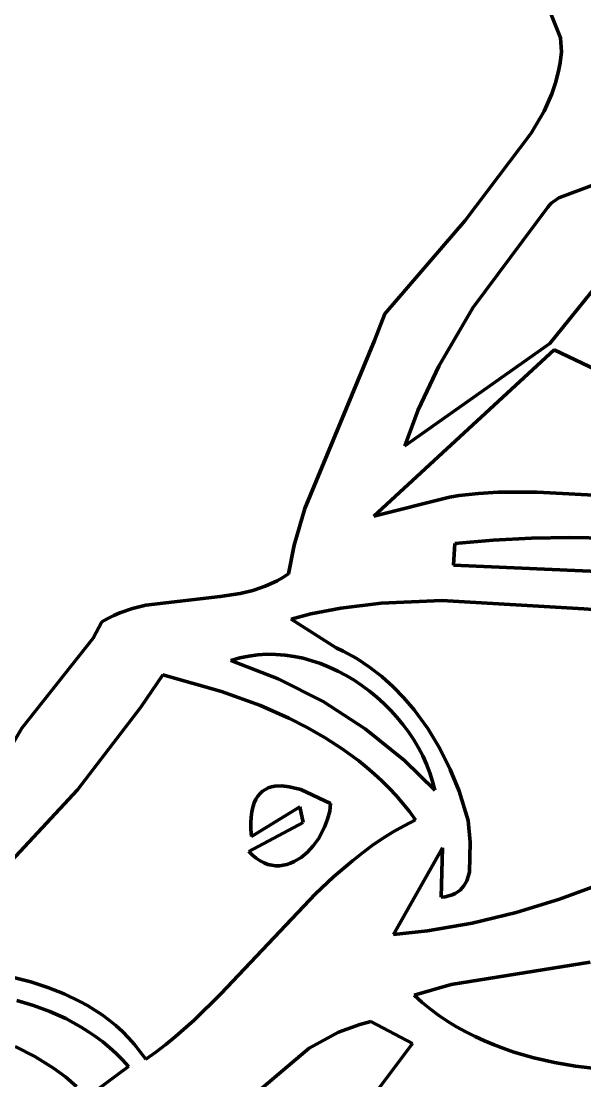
# Model space of a CAD drawing. Header units: millimetres. Extents: x 0 to 14.2, y 0 to 19.5.
# Drawn here: x 10.733 to 11.25, y 12.053 to 13.025 of the extents above; entities that cross this region are included whole.
import ezdxf

# ---------------------------------------------------------------- set-up
doc = ezdxf.new("R2010")
doc.units = ezdxf.units.MM
doc.layers.add('color#010101ff', color=7, linetype='CONTINUOUS', lineweight=100)
doc.layers.add('color#fdfdfdff', color=7, linetype='CONTINUOUS', lineweight=100)

msp = doc.modelspace()

# ---------------------------------------------------------------- linework, layer by layer
at = {"layer": 'color#010101ff'}
for p, q in [((11.22729, 13.00993), (11.20306, 13.07092)), ((11.2282, 12.99698), (11.22729, 13.00993)), ((11.22695, 12.98693), (11.2282, 12.99698)), ((11.21747, 12.72952), (11.43126, 12.99483)), ((11.22324, 12.96949), (11.22598, 12.98099)), ((11.22598, 12.98099), (11.22695, 12.98693)), ((11.21952, 12.95842), (11.22324, 12.96949)), ((11.21236, 12.94256), (11.21952, 12.95842)), ((11.20045, 12.92251), (11.21236, 12.94256)), ((11.14009, 12.84246), (11.20045, 12.92251)), ((11.25859, 12.87536), (11.2258, 12.86329)), ((11.2258, 12.86329), (11.21851, 12.85801)), ((11.21563, 12.85443), (11.14696, 12.76218)), ((11.21851, 12.85801), (11.21563, 12.85443)), ((11.06643, 12.75675), (11.14009, 12.84246)), ((11.05689, 12.73215), (11.06643, 12.75675)), ((11.14696, 12.76218), (11.11575, 12.70869)), ((10.99301, 12.5781), (11.05689, 12.73215)), ((11.08464, 12.63556), (11.21747, 12.72952)), ((11.22154, 12.72359), (11.05642, 12.57119)), ((11.25998, 12.70537), (11.22154, 12.72359)), ((11.11575, 12.70869), (11.09704, 12.66869)), ((11.09704, 12.66869), (11.08464, 12.63556)), ((11.12549, 12.58863), (11.13439, 12.59001)), ((11.13439, 12.59001), (11.15224, 12.59199)), ((11.15224, 12.59199), (11.17015, 12.59306)), ((11.17015, 12.59306), (11.20607, 12.59304)), ((11.20607, 12.59304), (11.3408, 12.58604)), ((11.05642, 12.57119), (11.12549, 12.58863)), ((10.98336, 12.54434), (10.99301, 12.5781)), ((11.20092, 12.55085), (11.16579, 12.54906)), ((11.23604, 12.55146), (11.20092, 12.55085)), ((11.27113, 12.55092), (11.23604, 12.55146)), ((10.97802, 12.51834), (10.98336, 12.54434)), ((11.13067, 12.54606), (11.12928, 12.52609)), ((11.16579, 12.54906), (11.13067, 12.54606)), ((11.12928, 12.52609), (11.29204, 12.51892)), ((10.96231, 12.50918), (10.96769, 12.51186)), ((10.96769, 12.51186), (10.97293, 12.51491)), ((10.97293, 12.51491), (10.97802, 12.51834)), ((10.93368, 12.50017), (10.94544, 12.503)), ((10.94544, 12.503), (10.9568, 12.50682)), ((10.9568, 12.50682), (10.96231, 12.50918)), ((10.8472, 12.4894), (10.9155, 12.4973)), ((10.9155, 12.4973), (10.93368, 12.50017)), ((11.1186, 12.49365), (11.06285, 12.4914)), ((11.24886, 12.486), (11.1186, 12.49365)), ((10.81788, 12.48009), (10.82356, 12.48252)), ((10.82356, 12.48252), (10.83522, 12.48647)), ((10.83522, 12.48647), (10.8472, 12.4894)), ((11.02599, 12.4868), (10.99856, 12.48138)), ((11.06285, 12.4914), (11.02599, 12.4868)), ((11.25711, 12.48561), (11.24886, 12.486)), ((10.79908, 12.45909), (10.80688, 12.4742)), ((10.80688, 12.4742), (10.81232, 12.47733)), ((10.81232, 12.47733), (10.81788, 12.48009)), ((10.99856, 12.48138), (10.98042, 12.4767)), ((10.98042, 12.4767), (11.02183, 12.45033)), ((10.73362, 12.3765), (10.79908, 12.45909)), ((10.94994, 12.44385), (10.94164, 12.44276)), ((10.95826, 12.44435), (10.94994, 12.44385)), ((10.96659, 12.44426), (10.95826, 12.44435)), ((10.9749, 12.44361), (10.96659, 12.44426)), ((10.98317, 12.44242), (10.9749, 12.44361)), ((11.02183, 12.45033), (11.02825, 12.44728)), ((11.02825, 12.44728), (11.04064, 12.44042)), ((10.93338, 12.44104), (10.9252, 12.43869)), ((10.9252, 12.43869), (10.96849, 12.42198)), ((10.94164, 12.44276), (10.93338, 12.44104)), ((10.99138, 12.4407), (10.98317, 12.44242)), ((10.99951, 12.43849), (10.99138, 12.4407)), ((11.00754, 12.4358), (10.99951, 12.43849)), ((11.01544, 12.43264), (11.00754, 12.4358)), ((11.04064, 12.44042), (11.0524, 12.43262)), ((10.8629, 12.42558), (10.84272, 12.3959)), ((10.91675, 12.41027), (10.8629, 12.42558)), ((11.0232, 12.42904), (11.01544, 12.43264)), ((11.03079, 12.42502), (11.0232, 12.42904)), ((11.03819, 12.4206), (11.03079, 12.42502)), ((11.0524, 12.43262), (11.06354, 12.42396)), ((11.06354, 12.42396), (11.07404, 12.41451)), ((10.96849, 12.42198), (11.0097, 12.40102)), ((11.04538, 12.4158), (11.03819, 12.4206)), ((11.05234, 12.41063), (11.04538, 12.4158)), ((11.07404, 12.41451), (11.08391, 12.40434)), ((10.95234, 12.39725), (10.91675, 12.41027)), ((11.05904, 12.40512), (11.05234, 12.41063)), ((11.06548, 12.39929), (11.05904, 12.40512)), ((11.08391, 12.40434), (11.09312, 12.39352)), ((10.84272, 12.3959), (10.78466, 12.32003)), ((10.97837, 12.38575), (10.95234, 12.39725)), ((11.0097, 12.40102), (11.04848, 12.37592)), ((11.07162, 12.39316), (11.06548, 12.39929)), ((10.99523, 12.37717), (10.97837, 12.38575)), ((11.07744, 12.38675), (11.07162, 12.39316)), ((11.08293, 12.38008), (11.07744, 12.38675)), ((11.09312, 12.39352), (11.1057, 12.37621)), ((10.72513, 12.36199), (10.73362, 12.3765)), ((11.0116, 12.3678), (10.99523, 12.37717)), ((11.04848, 12.37592), (11.08447, 12.34683)), ((11.08805, 12.37316), (11.08293, 12.38008)), ((11.1057, 12.37621), (11.11679, 12.35785)), ((11.0274, 12.35761), (11.0116, 12.3678)), ((11.0928, 12.36602), (11.08805, 12.37316)), ((11.09714, 12.35868), (11.0928, 12.36602)), ((11.04252, 12.34653), (11.0274, 12.35761)), ((11.10106, 12.35115), (11.09714, 12.35868)), ((11.11679, 12.35785), (11.12635, 12.33865)), ((11.0498, 12.34065), (11.04252, 12.34653)), ((11.08447, 12.34683), (11.11209, 12.31964)), ((11.10454, 12.34347), (11.10106, 12.35115)), ((11.05688, 12.33453), (11.0498, 12.34065)), ((11.10755, 12.33564), (11.10454, 12.34347)), ((11.12635, 12.33865), (11.13436, 12.31887)), ((11.06376, 12.32817), (11.05688, 12.33453)), ((11.0704, 12.32156), (11.06376, 12.32817)), ((11.11008, 12.32769), (11.10755, 12.33564)), ((11.11209, 12.31964), (11.11008, 12.32769)), ((10.78466, 12.32003), (10.638, 12.1627)), ((10.95, 12.31427), (10.95205, 12.31673)), ((10.95205, 12.31673), (10.95433, 12.31878)), ((10.95433, 12.31878), (10.95683, 12.32044)), ((10.95683, 12.32044), (10.95951, 12.32173)), ((10.95951, 12.32173), (10.96237, 12.32268)), ((10.96237, 12.32268), (10.96539, 12.32329)), ((10.96539, 12.32329), (10.97182, 12.32363)), ((10.97182, 12.32363), (10.97864, 12.32291)), ((10.97864, 12.32291), (10.9893, 12.32022)), ((10.9893, 12.32022), (11.01664, 12.30752)), ((11.07682, 12.31469), (11.0704, 12.32156)), ((11.13436, 12.31887), (11.1426, 12.292)), ((10.9454, 12.30423), (10.94666, 12.30804)), ((10.94666, 12.30804), (10.94819, 12.31138)), ((10.94819, 12.31138), (10.95, 12.31427)), ((11.01664, 12.30752), (11.01581, 12.30033)), ((11.08298, 12.30757), (11.07682, 12.31469)), ((11.0889, 12.30017), (11.08298, 12.30757)), ((10.94384, 12.2951), (10.94446, 12.29992)), ((10.98845, 12.30453), (10.94409, 12.27734)), ((10.94446, 12.29992), (10.9454, 12.30423)), ((10.99161, 12.2901), (10.98845, 12.30453)), ((11.01581, 12.30033), (11.01396, 12.29299)), ((11.09454, 12.29251), (11.0889, 12.30017)), ((10.94157, 12.26355), (10.99161, 12.2901)), ((10.94355, 12.28974), (10.94384, 12.2951)), ((10.94363, 12.28383), (10.94355, 12.28974)), ((11.01396, 12.29299), (11.01117, 12.28567)), ((11.08416, 12.28713), (11.09454, 12.29251)), ((11.1426, 12.292), (11.14444, 12.27209)), ((10.94409, 12.27734), (10.94363, 12.28383)), ((11.01117, 12.28567), (11.00544, 12.27515)), ((11.06435, 12.27526), (11.0741, 12.28137)), ((11.0741, 12.28137), (11.08416, 12.28713)), ((11.00073, 12.2687), (10.99539, 12.26294)), ((11.00544, 12.27515), (11.00073, 12.2687)), ((11.04565, 12.26208), (11.05487, 12.26882)), ((11.05487, 12.26882), (11.06435, 12.27526)), ((11.14444, 12.27209), (11.14402, 12.24454)), ((10.94503, 12.26009), (10.94157, 12.26355)), ((10.94853, 12.2572), (10.94503, 12.26009)), ((10.99539, 12.26294), (10.98954, 12.25804)), ((11.03668, 12.25505), (11.04565, 12.26208)), ((11.11914, 12.26696), (11.07443, 12.18717)), ((11.11803, 12.22149), (11.11914, 12.26696)), ((10.95206, 12.25484), (10.94853, 12.2572)), ((10.95561, 12.25301), (10.95206, 12.25484)), ((10.95917, 12.25167), (10.95561, 12.25301)), ((10.96271, 12.2508), (10.95917, 12.25167)), ((10.96625, 12.25038), (10.96271, 12.2508)), ((10.96975, 12.25038), (10.96625, 12.25038)), ((10.97321, 12.25079), (10.96975, 12.25038)), ((10.97663, 12.25158), (10.97321, 12.25079)), ((10.97998, 12.25272), (10.97663, 12.25158)), ((10.98325, 12.25419), (10.97998, 12.25272)), ((10.98954, 12.25804), (10.98325, 12.25419)), ((11.01935, 12.24026), (11.03668, 12.25505)), ((11.00273, 12.22465), (11.01935, 12.24026)), ((11.14402, 12.24454), (11.14154, 12.23657)), ((11.13891, 12.23194), (11.13536, 12.228)), ((11.14154, 12.23657), (11.13891, 12.23194)), ((11.22656, 12.21967), (11.26551, 12.23421)), ((10.91619, 12.13282), (11.00273, 12.22465)), ((11.1217, 12.22194), (11.11803, 12.22149)), ((11.12503, 12.22266), (11.1217, 12.22194)), ((11.12805, 12.22364), (11.12503, 12.22266)), ((11.13077, 12.22486), (11.12805, 12.22364)), ((11.1332, 12.22632), (11.13077, 12.22486)), ((11.13536, 12.228), (11.1332, 12.22632)), ((11.1868, 12.20751), (11.22656, 12.21967)), ((11.14637, 12.19782), (11.1868, 12.20751)), ((11.07443, 12.18717), (11.10542, 12.19073)), ((11.10542, 12.19073), (11.14637, 12.19782)), ((11.25448, 12.16208), (11.12714, 12.14137)), ((10.71024, 12.1517), (10.742, 12.14384)), ((10.742, 12.14384), (10.75742, 12.13881)), ((10.75742, 12.13881), (10.77239, 12.1329)), ((10.77239, 12.1329), (10.78682, 12.126)), ((10.89166, 12.10879), (10.91619, 12.13282)), ((11.12714, 12.14137), (11.09327, 12.13159)), ((10.74441, 12.12225), (10.729, 12.12679)), ((10.75941, 12.11671), (10.74441, 12.12225)), ((10.78682, 12.126), (10.79379, 12.12214)), ((10.79379, 12.12214), (10.8006, 12.118)), ((11.09327, 12.13159), (11.10062, 12.12501)), ((11.10062, 12.12501), (11.10819, 12.11883)), ((10.77395, 12.11013), (10.75941, 12.11671)), ((10.8006, 12.118), (10.80721, 12.11355)), ((10.80721, 12.11355), (10.81362, 12.10879)), ((11.10819, 12.11883), (11.11597, 12.11305)), ((11.11597, 12.11305), (11.12396, 12.10765)), ((10.78102, 12.10643), (10.77395, 12.11013)), ((10.78794, 12.10245), (10.78102, 12.10643)), ((10.81362, 12.10879), (10.81983, 12.1037)), ((10.81983, 12.1037), (10.8258, 12.09826)), ((10.87451, 12.09366), (10.89166, 12.10879)), ((11.04333, 12.10488), (11.02397, 12.09765)), ((11.05345, 12.10764), (11.04333, 12.10488)), ((11.09165, 12.08738), (11.05345, 12.10764)), ((11.12396, 12.10765), (11.13214, 12.10263)), ((11.13214, 12.10263), (11.14049, 12.09796)), ((10.79471, 12.09817), (10.78794, 12.10245)), ((10.80131, 12.09361), (10.79471, 12.09817)), ((10.80774, 12.08873), (10.80131, 12.09361)), ((10.8258, 12.09826), (10.83154, 12.09247)), ((10.86564, 12.08643), (10.87451, 12.09366)), ((11.02397, 12.09765), (10.9969, 12.08309)), ((11.14049, 12.09796), (11.14902, 12.09363)), ((11.14902, 12.09363), (11.1577, 12.08963)), ((10.72766, 12.08461), (10.74571, 12.07551)), ((10.81398, 12.08355), (10.80774, 12.08873)), ((10.82003, 12.07806), (10.81398, 12.08355)), ((10.83154, 12.09247), (10.83702, 12.0863)), ((10.83702, 12.0863), (10.84224, 12.07975)), ((10.85654, 12.07947), (10.86564, 12.08643)), ((10.97861, 11.93669), (11.09165, 12.08738)), ((11.1577, 12.08963), (11.16653, 12.08595)), ((11.16653, 12.08595), (11.17549, 12.08258)), ((10.74571, 12.07551), (10.76282, 12.06479)), ((10.82587, 12.07224), (10.82003, 12.07806)), ((10.84224, 12.07975), (10.84719, 12.0728)), ((10.84719, 12.0728), (10.85654, 12.07947)), ((10.9969, 12.08309), (10.93018, 12.02653)), ((11.17549, 12.08258), (11.18458, 12.0795)), ((11.18458, 12.0795), (11.20308, 12.07416)), ((11.20308, 12.07416), (11.22196, 12.06983)), ((10.76282, 12.06479), (10.77361, 12.05671)), ((10.79348, 12.03816), (10.8315, 12.06609)), ((10.8315, 12.06609), (10.82587, 12.07224)), ((11.22196, 12.06983), (11.24111, 12.0664)), ((11.24111, 12.0664), (11.27992, 12.06186)), ((10.77361, 12.05671), (10.78384, 12.04784))]:
    msp.add_line(p, q, dxfattribs=at)
at = {"layer": 'color#fdfdfdff'}
for p, q in [((11.20306, 13.07092), (11.22729, 13.00993)), ((11.22729, 13.00993), (11.2282, 12.99698)), ((11.2282, 12.99698), (11.22695, 12.98693)), ((11.43126, 12.99483), (11.21747, 12.72952)), ((11.22598, 12.98099), (11.22324, 12.96949)), ((11.22695, 12.98693), (11.22598, 12.98099)), ((11.22324, 12.96949), (11.21952, 12.95842)), ((11.21952, 12.95842), (11.21236, 12.94256)), ((11.21236, 12.94256), (11.20045, 12.92251)), ((11.20045, 12.92251), (11.14009, 12.84246)), ((11.2258, 12.86329), (11.25859, 12.87536)), ((11.21851, 12.85801), (11.2258, 12.86329)), ((11.14696, 12.76218), (11.21563, 12.85443)), ((11.21563, 12.85443), (11.21851, 12.85801)), ((11.14009, 12.84246), (11.06643, 12.75675)), ((11.06643, 12.75675), (11.05689, 12.73215)), ((11.11575, 12.70869), (11.14696, 12.76218)), ((11.05689, 12.73215), (10.99301, 12.5781)), ((11.21747, 12.72952), (11.08464, 12.63556)), ((11.05642, 12.57119), (11.22154, 12.72359)), ((11.22154, 12.72359), (11.25998, 12.70537)), ((11.09704, 12.66869), (11.11575, 12.70869)), ((11.08464, 12.63556), (11.09704, 12.66869)), ((11.13439, 12.59001), (11.12549, 12.58863)), ((11.15224, 12.59199), (11.13439, 12.59001)), ((11.17015, 12.59306), (11.15224, 12.59199)), ((11.20607, 12.59304), (11.17015, 12.59306)), ((11.3408, 12.58604), (11.20607, 12.59304)), ((11.12549, 12.58863), (11.05642, 12.57119)), ((10.99301, 12.5781), (10.98336, 12.54434)), ((11.16579, 12.54906), (11.20092, 12.55085)), ((11.20092, 12.55085), (11.23604, 12.55146)), ((11.23604, 12.55146), (11.27113, 12.55092)), ((10.98336, 12.54434), (10.97802, 12.51834)), ((11.12928, 12.52609), (11.13067, 12.54606)), ((11.13067, 12.54606), (11.16579, 12.54906)), ((11.29204, 12.51892), (11.12928, 12.52609)), ((10.96769, 12.51186), (10.96231, 12.50918)), ((10.97293, 12.51491), (10.96769, 12.51186)), ((10.97802, 12.51834), (10.97293, 12.51491)), ((10.94544, 12.503), (10.93368, 12.50017)), ((10.9568, 12.50682), (10.94544, 12.503)), ((10.96231, 12.50918), (10.9568, 12.50682)), ((10.9155, 12.4973), (10.8472, 12.4894)), ((10.93368, 12.50017), (10.9155, 12.4973)), ((11.06285, 12.4914), (11.1186, 12.49365)), ((11.1186, 12.49365), (11.24886, 12.486)), ((10.82356, 12.48252), (10.81788, 12.48009)), ((10.83522, 12.48647), (10.82356, 12.48252)), ((10.8472, 12.4894), (10.83522, 12.48647)), ((10.99856, 12.48138), (11.02599, 12.4868)), ((11.02599, 12.4868), (11.06285, 12.4914)), ((11.24886, 12.486), (11.25711, 12.48561)), ((10.80688, 12.4742), (10.79908, 12.45909)), ((10.81232, 12.47733), (10.80688, 12.4742)), ((10.81788, 12.48009), (10.81232, 12.47733)), ((10.98042, 12.4767), (10.99856, 12.48138)), ((11.02183, 12.45033), (10.98042, 12.4767)), ((10.79908, 12.45909), (10.73362, 12.3765)), ((10.94164, 12.44276), (10.94994, 12.44385)), ((10.94994, 12.44385), (10.95826, 12.44435)), ((10.95826, 12.44435), (10.96659, 12.44426)), ((10.96659, 12.44426), (10.9749, 12.44361)), ((10.9749, 12.44361), (10.98317, 12.44242)), ((11.02825, 12.44728), (11.02183, 12.45033)), ((11.04064, 12.44042), (11.02825, 12.44728)), ((10.9252, 12.43869), (10.93338, 12.44104)), ((10.96849, 12.42198), (10.9252, 12.43869)), ((10.93338, 12.44104), (10.94164, 12.44276)), ((10.98317, 12.44242), (10.99138, 12.4407)), ((10.99138, 12.4407), (10.99951, 12.43849)), ((10.99951, 12.43849), (11.00754, 12.4358)), ((11.00754, 12.4358), (11.01544, 12.43264)), ((11.0524, 12.43262), (11.04064, 12.44042)), ((10.84272, 12.3959), (10.8629, 12.42558)), ((10.8629, 12.42558), (10.91675, 12.41027)), ((11.01544, 12.43264), (11.0232, 12.42904)), ((11.0232, 12.42904), (11.03079, 12.42502)), ((11.03079, 12.42502), (11.03819, 12.4206)), ((11.06354, 12.42396), (11.0524, 12.43262)), ((11.07404, 12.41451), (11.06354, 12.42396)), ((11.0097, 12.40102), (10.96849, 12.42198)), ((11.03819, 12.4206), (11.04538, 12.4158)), ((11.04538, 12.4158), (11.05234, 12.41063)), ((11.08391, 12.40434), (11.07404, 12.41451)), ((10.91675, 12.41027), (10.95234, 12.39725)), ((11.05234, 12.41063), (11.05904, 12.40512)), ((11.05904, 12.40512), (11.06548, 12.39929)), ((11.09312, 12.39352), (11.08391, 12.40434)), ((10.78466, 12.32003), (10.84272, 12.3959)), ((10.95234, 12.39725), (10.97837, 12.38575)), ((11.04848, 12.37592), (11.0097, 12.40102)), ((11.06548, 12.39929), (11.07162, 12.39316)), ((10.97837, 12.38575), (10.99523, 12.37717)), ((11.07162, 12.39316), (11.07744, 12.38675)), ((11.07744, 12.38675), (11.08293, 12.38008)), ((11.1057, 12.37621), (11.09312, 12.39352)), ((10.73362, 12.3765), (10.72513, 12.36199)), ((10.99523, 12.37717), (11.0116, 12.3678)), ((11.08447, 12.34683), (11.04848, 12.37592)), ((11.08293, 12.38008), (11.08805, 12.37316)), ((11.11679, 12.35785), (11.1057, 12.37621)), ((11.0116, 12.3678), (11.0274, 12.35761)), ((11.08805, 12.37316), (11.0928, 12.36602)), ((11.0928, 12.36602), (11.09714, 12.35868)), ((11.0274, 12.35761), (11.04252, 12.34653)), ((11.09714, 12.35868), (11.10106, 12.35115)), ((11.12635, 12.33865), (11.11679, 12.35785)), ((11.04252, 12.34653), (11.0498, 12.34065)), ((11.11209, 12.31964), (11.08447, 12.34683)), ((11.10106, 12.35115), (11.10454, 12.34347)), ((11.0498, 12.34065), (11.05688, 12.33453)), ((11.10454, 12.34347), (11.10755, 12.33564)), ((11.13436, 12.31887), (11.12635, 12.33865)), ((11.05688, 12.33453), (11.06376, 12.32817)), ((11.06376, 12.32817), (11.0704, 12.32156)), ((11.10755, 12.33564), (11.11008, 12.32769)), ((11.11008, 12.32769), (11.11209, 12.31964)), ((10.638, 12.1627), (10.78466, 12.32003)), ((10.95205, 12.31673), (10.95, 12.31427)), ((10.95433, 12.31878), (10.95205, 12.31673)), ((10.95683, 12.32044), (10.95433, 12.31878)), ((10.95951, 12.32173), (10.95683, 12.32044)), ((10.96237, 12.32268), (10.95951, 12.32173)), ((10.96539, 12.32329), (10.96237, 12.32268)), ((10.97182, 12.32363), (10.96539, 12.32329)), ((10.97864, 12.32291), (10.97182, 12.32363)), ((10.9893, 12.32022), (10.97864, 12.32291)), ((11.01664, 12.30752), (10.9893, 12.32022)), ((11.0704, 12.32156), (11.07682, 12.31469)), ((11.1426, 12.292), (11.13436, 12.31887)), ((10.94666, 12.30804), (10.9454, 12.30423)), ((10.94819, 12.31138), (10.94666, 12.30804)), ((10.95, 12.31427), (10.94819, 12.31138)), ((11.01581, 12.30033), (11.01664, 12.30752)), ((11.07682, 12.31469), (11.08298, 12.30757)), ((11.08298, 12.30757), (11.0889, 12.30017)), ((10.94446, 12.29992), (10.94384, 12.2951)), ((10.94409, 12.27734), (10.98845, 12.30453)), ((10.9454, 12.30423), (10.94446, 12.29992)), ((10.98845, 12.30453), (10.99161, 12.2901)), ((11.01396, 12.29299), (11.01581, 12.30033)), ((11.0889, 12.30017), (11.09454, 12.29251)), ((10.99161, 12.2901), (10.94157, 12.26355)), ((10.94384, 12.2951), (10.94355, 12.28974)), ((10.94355, 12.28974), (10.94363, 12.28383)), ((11.01117, 12.28567), (11.01396, 12.29299)), ((11.09454, 12.29251), (11.08416, 12.28713)), ((11.14444, 12.27209), (11.1426, 12.292)), ((10.94363, 12.28383), (10.94409, 12.27734)), ((11.00544, 12.27515), (11.01117, 12.28567)), ((11.0741, 12.28137), (11.06435, 12.27526)), ((11.08416, 12.28713), (11.0741, 12.28137)), ((10.99539, 12.26294), (11.00073, 12.2687)), ((11.00073, 12.2687), (11.00544, 12.27515)), ((11.05487, 12.26882), (11.04565, 12.26208)), ((11.06435, 12.27526), (11.05487, 12.26882)), ((11.14402, 12.24454), (11.14444, 12.27209)), ((10.94157, 12.26355), (10.94503, 12.26009)), ((10.94503, 12.26009), (10.94853, 12.2572)), ((10.98954, 12.25804), (10.99539, 12.26294)), ((11.04565, 12.26208), (11.03668, 12.25505)), ((11.07443, 12.18717), (11.11914, 12.26696)), ((11.11914, 12.26696), (11.11803, 12.22149)), ((10.94853, 12.2572), (10.95206, 12.25484)), ((10.95206, 12.25484), (10.95561, 12.25301)), ((10.95561, 12.25301), (10.95917, 12.25167)), ((10.95917, 12.25167), (10.96271, 12.2508)), ((10.96271, 12.2508), (10.96625, 12.25038)), ((10.96625, 12.25038), (10.96975, 12.25038)), ((10.96975, 12.25038), (10.97321, 12.25079)), ((10.97321, 12.25079), (10.97663, 12.25158)), ((10.97663, 12.25158), (10.97998, 12.25272)), ((10.97998, 12.25272), (10.98325, 12.25419)), ((10.98325, 12.25419), (10.98954, 12.25804)), ((11.03668, 12.25505), (11.01935, 12.24026)), ((11.01935, 12.24026), (11.00273, 12.22465)), ((11.14154, 12.23657), (11.14402, 12.24454)), ((11.13536, 12.228), (11.13891, 12.23194)), ((11.13891, 12.23194), (11.14154, 12.23657)), ((11.26551, 12.23421), (11.22656, 12.21967)), ((11.00273, 12.22465), (10.91619, 12.13282)), ((11.11803, 12.22149), (11.1217, 12.22194)), ((11.1217, 12.22194), (11.12503, 12.22266)), ((11.12503, 12.22266), (11.12805, 12.22364)), ((11.12805, 12.22364), (11.13077, 12.22486)), ((11.13077, 12.22486), (11.1332, 12.22632)), ((11.1332, 12.22632), (11.13536, 12.228)), ((11.22656, 12.21967), (11.1868, 12.20751)), ((11.1868, 12.20751), (11.14637, 12.19782)), ((11.10542, 12.19073), (11.07443, 12.18717)), ((11.14637, 12.19782), (11.10542, 12.19073)), ((11.12714, 12.14137), (11.25448, 12.16208)), ((10.742, 12.14384), (10.71024, 12.1517)), ((10.75742, 12.13881), (10.742, 12.14384)), ((10.77239, 12.1329), (10.75742, 12.13881)), ((10.78682, 12.126), (10.77239, 12.1329)), ((10.91619, 12.13282), (10.89166, 12.10879)), ((11.09327, 12.13159), (11.12714, 12.14137)), ((10.729, 12.12679), (10.74441, 12.12225)), ((10.74441, 12.12225), (10.75941, 12.11671)), ((10.79379, 12.12214), (10.78682, 12.126)), ((10.8006, 12.118), (10.79379, 12.12214)), ((11.10062, 12.12501), (11.09327, 12.13159)), ((11.10819, 12.11883), (11.10062, 12.12501)), ((10.75941, 12.11671), (10.77395, 12.11013)), ((10.80721, 12.11355), (10.8006, 12.118)), ((10.81362, 12.10879), (10.80721, 12.11355)), ((11.11597, 12.11305), (11.10819, 12.11883)), ((11.12396, 12.10765), (11.11597, 12.11305)), ((10.77395, 12.11013), (10.78102, 12.10643)), ((10.78102, 12.10643), (10.78794, 12.10245)), ((10.81983, 12.1037), (10.81362, 12.10879)), ((10.8258, 12.09826), (10.81983, 12.1037)), ((10.89166, 12.10879), (10.87451, 12.09366)), ((11.02397, 12.09765), (11.04333, 12.10488)), ((11.04333, 12.10488), (11.05345, 12.10764)), ((11.05345, 12.10764), (11.09165, 12.08738)), ((11.13214, 12.10263), (11.12396, 12.10765)), ((11.14049, 12.09796), (11.13214, 12.10263)), ((10.78794, 12.10245), (10.79471, 12.09817)), ((10.79471, 12.09817), (10.80131, 12.09361)), ((10.80131, 12.09361), (10.80774, 12.08873)), ((10.83154, 12.09247), (10.8258, 12.09826)), ((10.87451, 12.09366), (10.86564, 12.08643)), ((10.9969, 12.08309), (11.02397, 12.09765)), ((11.14902, 12.09363), (11.14049, 12.09796)), ((11.1577, 12.08963), (11.14902, 12.09363)), ((10.74571, 12.07551), (10.72766, 12.08461)), ((10.80774, 12.08873), (10.81398, 12.08355)), ((10.81398, 12.08355), (10.82003, 12.07806)), ((10.83702, 12.0863), (10.83154, 12.09247)), ((10.84224, 12.07975), (10.83702, 12.0863)), ((10.86564, 12.08643), (10.85654, 12.07947)), ((11.09165, 12.08738), (10.97861, 11.93669)), ((11.16653, 12.08595), (11.1577, 12.08963)), ((11.17549, 12.08258), (11.16653, 12.08595)), ((10.76282, 12.06479), (10.74571, 12.07551)), ((10.82003, 12.07806), (10.82587, 12.07224)), ((10.84719, 12.0728), (10.84224, 12.07975)), ((10.85654, 12.07947), (10.84719, 12.0728)), ((10.93018, 12.02653), (10.9969, 12.08309)), ((11.18458, 12.0795), (11.17549, 12.08258)), ((11.20308, 12.07416), (11.18458, 12.0795)), ((11.22196, 12.06983), (11.20308, 12.07416)), ((10.77361, 12.05671), (10.76282, 12.06479)), ((10.8315, 12.06609), (10.79348, 12.03816)), ((10.82587, 12.07224), (10.8315, 12.06609)), ((11.24111, 12.0664), (11.22196, 12.06983)), ((11.27992, 12.06186), (11.24111, 12.0664)), ((10.78384, 12.04784), (10.77361, 12.05671))]:
    msp.add_line(p, q, dxfattribs=at)

doc.saveas('drawing.dxf')
